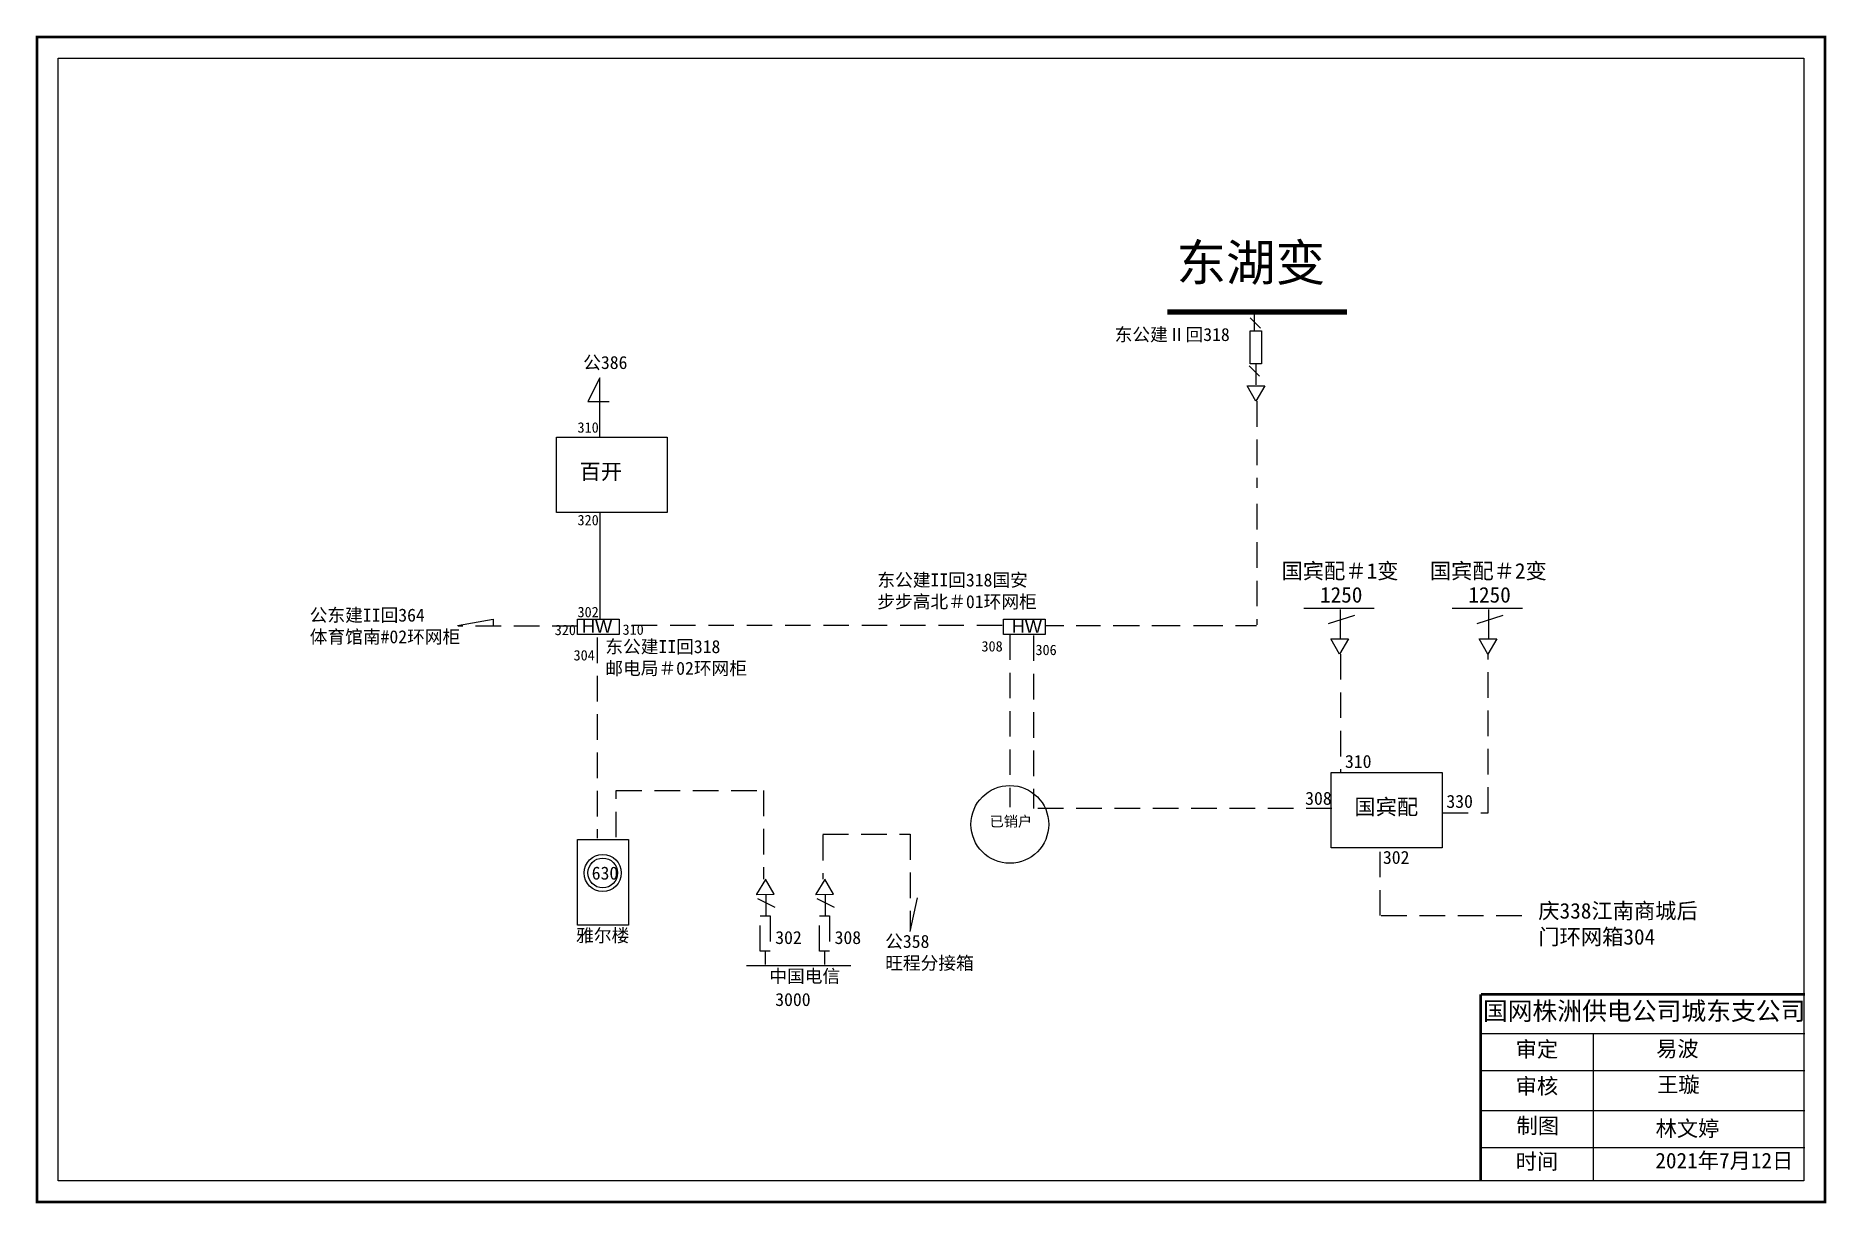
# Model space of a CAD drawing. Extents: x -14 to 331, y -6 to 218.
import ezdxf

# ---------------------------------------------------------------- set-up
doc = ezdxf.new("R2010")
doc.units = 0
doc.header["$LTSCALE"] = 0.774411
doc.linetypes.add('ACAD_ISO02W100', pattern=[15, 12, -3])
doc.linetypes.add('DASHED2', pattern=[9.525, 6.35, -3.175])
doc.layers.get('0').update_dxf_attribs({"linetype": 'CONTINUOUS'})
doc.styles.add('hztxt_txtstyle_1.99_0_0', font='', dxfattribs={"height": 1.9941, "bigfont": 'hztxt.shx'})
doc.styles.add('SimSun_txtstyle_2.50_0_0', font='', dxfattribs={"height": 2.5})
doc.styles.add('SimSun_txtstyle_3.00_0_0', font='', dxfattribs={"height": 3})
doc.styles.get("Standard").update_dxf_attribs({"font": '', "height": 2.5})
doc.styles.add('字体', font='', dxfattribs={"height": 2.5})
doc.styles.get('hztxt_txtstyle_1.99_0_0').set_extended_font_data('hztxt')
doc.styles.get('SimSun_txtstyle_2.50_0_0').set_extended_font_data('SimSun')
doc.styles.get('SimSun_txtstyle_3.00_0_0').set_extended_font_data('SimSun')
doc.styles.get('Standard').set_extended_font_data('SimSun')
doc.styles.get('字体').set_extended_font_data('SimSun')

msp = doc.modelspace()

# ---------------------------------------------------------------- linework, layer by layer
at = {"linetype": 'Continuous'}
for p, q in [((221.91, 162.06), (219.93, 164.04)), ((221.1, 151.13), (221.1, 155.12)), ((94.82, 152.51), (92.47, 147.94)), ((94.82, 141.12), (94.82, 152.51)), ((221.69, 152.83), (219.71, 154.81)), ((220.98, 148), (219.35, 150.95)), ((219.39, 150.93), (222.73, 150.95)), ((222.73, 150.95), (220.98, 148)), ((92.47, 147.94), (96.62, 147.94)), ((94.84, 105.99), (94.84, 126.49)), ((230.22, 108.2), (243.79, 108.21)), ((235.02, 105.24), (240.03, 106.83)), ((237.3, 102.28), (237.3, 107.97)), ((258.76, 108.2), (272.34, 108.21)), ((263.57, 105.24), (268.58, 106.83)), ((265.84, 102.28), (265.84, 107.97)), ((67.42, 104.9), (74.25, 106.06)), ((74.25, 106.06), (74.25, 104.77)), ((180.46, 104.89), (184.07, 104.86)), ((186.41, 104.86), (191.1, 104.86)), ((193.57, 104.86), (198.64, 104.86)), ((200.98, 104.86), (206.44, 104.86)), ((209.04, 104.86), (214.63, 104.86)), ((217.1, 104.86), (221.13, 104.86)), ((237.08, 99.34), (235.45, 102.3)), ((235.49, 102.28), (238.83, 102.3)), ((238.83, 102.3), (237.08, 99.34)), ((265.63, 99.34), (263.99, 102.3)), ((264.03, 102.28), (267.38, 102.3)), ((267.38, 102.3), (265.63, 99.34)), ((126.71, 53.12), (126.71, 49.16)), ((138.13, 53.12), (138.13, 49.16)), ((154.51, 46.04), (155.89, 52.48)), ((123.04, 39.46), (143.09, 39.49)), ((264.3, 26.43), (326.66, 26.43)), ((285.94, 26.42), (285.94, -1.91)), ((264.3, 19.33), (326.66, 19.33)), ((264.3, 11.58), (326.66, 11.58)), ((264.3, 4.48), (326.66, 4.48))]:
    msp.add_line(p, q, dxfattribs=at)
at = {"linetype": 'ACAD_ISO02W100'}
msp.add_line((220.77, 161.56), (220.77, 164.65), dxfattribs=at)
at = {"linetype": 'DASHED2'}
for p, q in [((221.19, 148), (221.19, 131.34)), ((221.19, 128.24), (221.19, 105.01)), ((90.54, 104.77), (67.56, 104.77)), ((172.23, 104.87), (98.46, 104.87)), ((94.29, 102.57), (94.29, 63.96)), ((173.66, 103.17), (173.69, 69.91)), ((178.24, 102.96), (178.26, 69.7)), ((97.95, 64.14), (97.95, 73.15)), ((97.95, 73.15), (126.29, 73.15)), ((126.29, 73.15), (126.29, 56.09)), ((137.7, 64.74), (154.51, 64.74)), ((137.71, 64.62), (137.71, 56.09)), ((154.51, 64.74), (154.51, 46.25)), ((126.61, 42.26), (126.61, 39.68)), ((138.03, 42.26), (138.03, 39.68))]:
    msp.add_line(p, q, dxfattribs=at)
at = {"color": 7, "linetype": 'DASHED2'}
for p, q in [((237.27, 99.38), (237.27, 76.74)), ((265.73, 68.85), (265.73, 99.38)), ((235.63, 69.7), (178.1, 69.7)), ((256.94, 68.85), (265.73, 68.85)), ((244.91, 49.08), (244.91, 61.87)), ((126.66, 56.04), (124.91, 53.21)), ((128.35, 53.19), (126.66, 56.11)), ((138.08, 56.04), (136.33, 53.21)), ((139.77, 53.19), (138.08, 56.11)), ((124.89, 53.17), (128.35, 53.19)), ((136.31, 53.17), (139.77, 53.19)), ((245.13, 49.08), (272.64, 49.08))]:
    msp.add_line(p, q, dxfattribs=at)
at = {"color": 7, "linetype": 'Continuous'}
for p, q in [((125.11, 52.37), (128.49, 50.68)), ((136.53, 52.37), (139.91, 50.68))]:
    msp.add_line(p, q, dxfattribs=at)
at = {"linetype": 'Continuous', "const_width": 0.5}
msp.add_lwpolyline([(-13.48, 218.01), (330.5, 218.01), (330.5, -5.96), (-13.48, -5.96)], close=True, dxfattribs=at)
at = {"linetype": 'Continuous'}
for points in [[(-9.43, 213.96), (326.45, 213.96), (326.45, -1.91), (-9.43, -1.91)], [(86.45, 141.08), (107.76, 141.08), (107.76, 126.57), (86.45, 126.57)], [(90.5, 106.07), (98.51, 106.07), (98.51, 103.12), (90.5, 103.12)], [(172.45, 106.07), (180.46, 106.07), (180.46, 103.12), (172.45, 103.12)], [(235.53, 76.62), (256.84, 76.62), (256.84, 62.11), (235.53, 62.11)], [(90.49, 63.75), (100.29, 63.75), (100.29, 47.24), (90.49, 47.24)]]:
    msp.add_lwpolyline(points, close=True, dxfattribs=at)
for points, const_width in [([(238.53, 165.14), (203.98, 165.15)], 1), ([(264.26, 33.94), (264.26, -1.79)], 0.5), ([(264.3, 33.94), (326.66, 33.94)], 0.5)]:
    msp.add_lwpolyline(points, dxfattribs=dict(at, const_width=const_width))
at = {"linetype": 'ACAD_ISO02W100'}
msp.add_lwpolyline([(222.1, 155.16), (219.89, 155.16), (219.89, 161.56), (222.1, 161.56)], close=True, dxfattribs=at)
at = {"linetype": 'DASHED2'}
for points in [[(125.65, 49.01), (127.58, 49.01), (127.58, 42.26), (125.65, 42.26)], [(137.07, 49.01), (139, 49.01), (139, 42.26), (137.07, 42.26)]]:
    msp.add_lwpolyline(points, close=True, dxfattribs=at)
at = {"color": 1}
msp.add_circle((173.68, 66.62), 7.48, dxfattribs=at)
at = {"color": 7, "linetype": 'Continuous'}
for radius in [3.57, 2.86]:
    msp.add_circle((95.35, 57.28), radius, dxfattribs=at)

# ---------------------------------------------------------------- texts
at = {"color": 7, "linetype": 'Continuous', "insert": (205.72, 178.15), "char_height": 7, "width": 132.2648, "attachment_point": 1, "style": '字体'}
msp.add_mtext('东湖变', dxfattribs=at)
at = {"linetype": 'Continuous', "attachment_point": 1}
for s, insert, char_height, width, style in [('东公建Ⅱ回318', (193.84, 162.07), 2.5, 32.325, '字体'), ('公386 ', (91.59, 156.69), 2.5, 24.2273, '字体'), ('百开', (90.89, 135.97), 3, 17.7945, '字体'), ('国宾配＃1变', (225.95, 116.86), 3, 30.7785, '字体'), ('国宾配＃2变', (254.49, 116.86), 3, 30.7785, '字体'), ('东公建II回318国安\\P步步高北＃01环网柜', (148.18, 114.87), 2.5, 33.8333, '字体'), ('公东建II回364{\\H1.071x;\\P}体育馆南#02环网柜', (38.97, 108.12), 2.5, 40.172, '字体'), ('东公建II回318\\P邮电局＃02环网柜', (95.84, 102.06), 2.5, 29.7271, '字体'), ('310', (238.16, 79.98), 2.5, 8.9697, '字体'), ('308', (230.5, 72.89), 2.5, 8.9697, '字体'), ('国宾配', (239.97, 71.51), 3, 17.7945, '字体'), ('330', (257.67, 72.3), 2.5, 8.9697, '字体'), ('302', (245.46, 61.53), 2.5, 8.9697, '字体'), ('庆338江南商城后门环网箱304', (275.36, 51.51), 3, 30.7785, '字体'), ('国网株洲供电公司城东支公司', (264.69, 32.5), 3.5, 82.0179, '字体'), ('审定', (271, 24.88), 3, 23.4615, '字体'), ('易波', (298.03, 24.98), 3, 23.4615, 'SimSun_txtstyle_3.00_0_0'), ('审核', (271, 17.81), 3, 23.4615, '字体'), ('王璇', (298.21, 18.1), 3, 33.0539, 'SimSun_txtstyle_3.00_0_0'), ('制图', (271.16, 10.19), 3, 23.4615, '字体'), ('林文婷', (297.92, 9.64), 3, 23.4615, 'SimSun_txtstyle_3.00_0_0'), ('时间', (271, 3.31), 3, 23.4615, '字体'), ('2021年7月12日', (297.87, 3.48), 3, 28.8478, 'SimSun_txtstyle_3.00_0_0')]:
    msp.add_mtext(s, dxfattribs=dict(at, insert=insert, char_height=char_height, width=width, style=style))
at = {"linetype": 'DASHED2', "char_height": 2.5, "width": 10.0967, "attachment_point": 1}
for s, insert in [('{\\H0.8x;310}', (90.5, 143.95)), ('{\\H0.8x;320}', (90.5, 126.14)), ('{\\H0.8x;302}', (90.5, 108.46)), ('{\\H0.8x;320}', (86.11, 105.02)), ('{\\fArial|b0|i0|c0|p32;HW}', (91.35, 105.96)), ('{\\H0.8x;310}', (99.16, 105.08)), ('{\\fArial|b0|i0|c0|p32;HW}', (174.04, 105.96)), ('{\\H0.8x;304}', (89.74, 100.15)), ('{\\H0.8x;306}', (178.61, 101.18))]:
    msp.add_mtext(s, dxfattribs=dict(at, insert=insert))
at = {"linetype": 'Continuous', "char_height": 3, "width": 6.7865, "attachment_point": 1}
for insert in [(233.35, 112.27), (261.9, 112.27)]:
    msp.add_mtext('1250', dxfattribs=dict(at, insert=insert))
at = {"linetype": 'DASHED2', "char_height": 2.5, "attachment_point": 1}
for s, insert, width, style in [('{\\H0.8x;308}', (168.22, 101.87), 10.0967, 'SimSun_txtstyle_2.50_0_0'), ('630', (93.23, 58.51), 11.9174, '字体'), ('302', (128.54, 46.12), 19.0034, '字体'), ('308', (139.96, 46.12), 19.0034, '字体'), ('公358\\P旺程分接箱', (149.69, 45.38), 26.0952, '字体'), ('中国电信', (127.39, 38.7), 28.3441, '字体'), ('3000', (128.54, 34.2), 19.0034, '字体')]:
    msp.add_mtext(s, dxfattribs=dict(at, insert=insert, width=width, style=style))
at = {"attachment_point": 1}
for s, insert, char_height, width, style in [('{\\fSimSun|b0|i0|c134|p2;已销户}', (169.8, 68.21), 1.9941, 8.5042, 'hztxt_txtstyle_1.99_0_0'), ('雅尔楼', (90.22, 46.51), 2.5, 76.291, '字体')]:
    msp.add_mtext(s, dxfattribs=dict(at, insert=insert, char_height=char_height, width=width, style=style))

doc.saveas('drawing.dxf')
